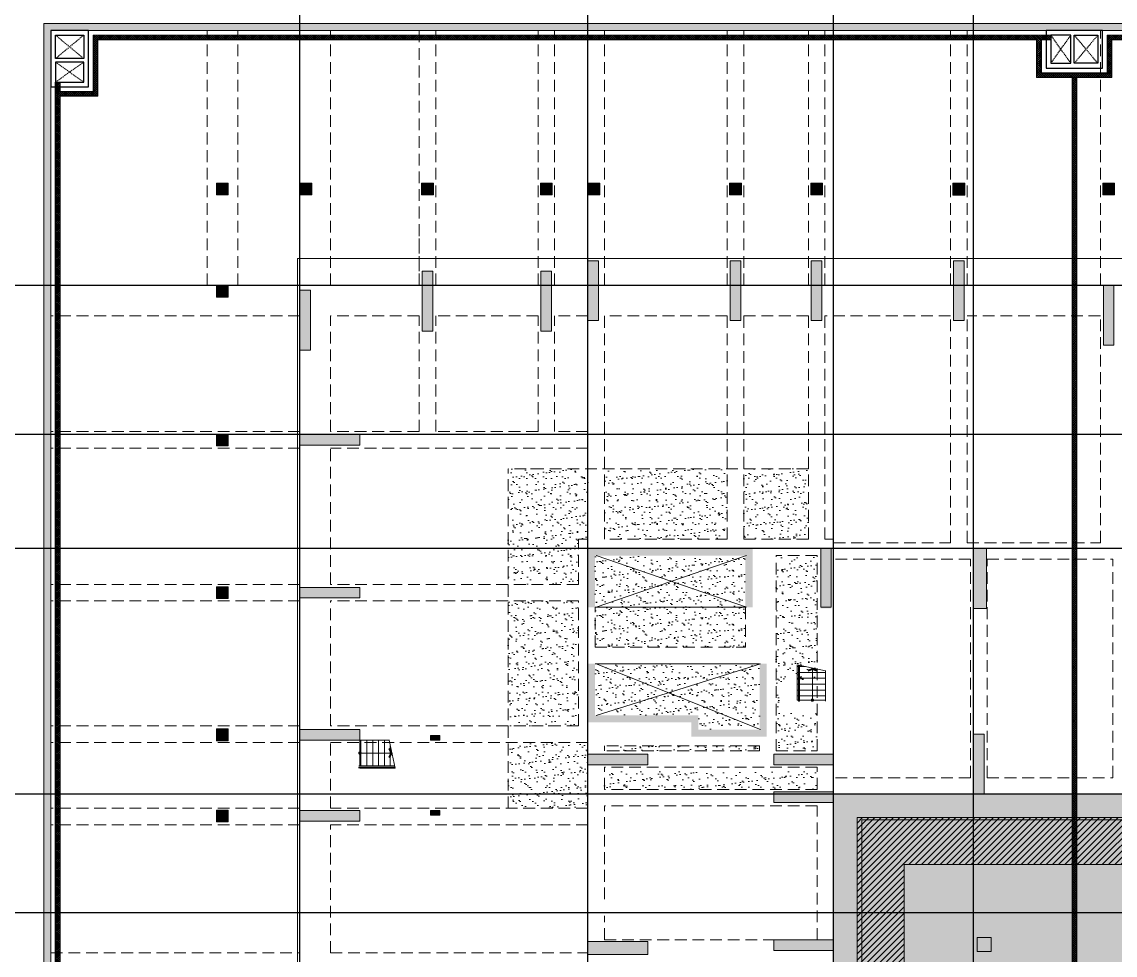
# Model space of a CAD drawing. Header units: millimetres. Extents: x 2356525 to 2927188, y -665534 to -417818.
# Drawn here: x 2392627 to 2439133, y -486232 to -446517 of the extents above; entities that cross this region are included whole.
import ezdxf
from ezdxf.enums import TextEntityAlignment as Align
from ezdxf.xclip import XClip

# ---------------------------------------------------------------- set-up
doc = ezdxf.new("R2010")
doc.units = ezdxf.units.MM
doc.header["$LTSCALE"] = 200
doc.header["$MEASUREMENT"] = 0
doc.header["$XCLIPFRAME"] = 0
for name, pattern in [('CHG_XX_Cot_Ham 2$0$MB_Luoi truc$0$HTT Hidden 21', [3, 2, -1]), ('CHG_XX_Damsan_Ham 2$0$CHG_XX_Damsan_Ham 2$0$HIDDEN', [0.375, 0.25, -0.125]), ('CHG_XX_Damsan_Ham 2$0$MB Ham 2$0$Hidden21', [3, 2, -1]), ('CHG_XX_Luoi truc$0$MB_Luoi truc$0$Center101', [13, 10, -1, 1, -1])]:
    doc.linetypes.add(name, pattern=pattern)
doc.layers.get('0').update_dxf_attribs({"lineweight": 9})
doc.layers.get('Defpoints').update_dxf_attribs({"color": 10, "lineweight": 0})
for name, color, linetype, lineweight, plot in [('CHG_XX_Cot_Ham 2$0$NS-Column-H2', 90, 'Continuous', 13, False), ('CHG_XX_Cot_Ham 2$0$NS-Column-H2 @ 1', 90, 'Continuous', 13, False), ('CHG_XX_Cot_Ham 2$0$NS-Column-H2 @ 150', 90, 'Continuous', 13, False)]:
    doc.layers.add(name, color=color, linetype=linetype, lineweight=lineweight, plot=plot)
for name, color, linetype, lineweight in [('CHG_XX_Cot_Ham 2$0$NS-Pier-H2', 150, 'Continuous', 13), ('CHG_XX_Cot_Ham 2$0$NS-Pier-H2 @ 1', 150, 'Continuous', 13), ('CHG_XX_Cot_Ham 2$0$NS-Pier-H2 @ 150', 150, 'Continuous', 13), ("CHG_XX_Damsan_Ham 2$0$CHG_XX_Damsan_Ham 2$0$'S_General_Hidden_1 Thin", 1, 'CHG_XX_Damsan_Ham 2$0$CHG_XX_Damsan_Ham 2$0$HIDDEN', 18), ('CHG_XX_Damsan_Ham 2$0$CHG_XX_Damsan_Ham 2$0$CHG_XX_Damsan_Ham 2$0$Start lo mo', 3, 'Continuous', 15), ('CHG_XX_Damsan_Ham 2$0$CHG_XX_Damsan_Ham 2$0$CHG_XX_Damsan_Ham 2$0$Start net bao', 3, 'Continuous', 18), ('CHG_XX_Damsan_Ham 2$0$CHG_XX_Damsan_Ham 2$0$DBAO', 3, 'Continuous', 13), ('CHG_XX_Damsan_Ham 2$0$CHG_XX_Damsan_Ham 2$0$DMo', 9, 'CHG_XX_Damsan_Ham 2$0$CHG_XX_Damsan_Ham 2$0$HIDDEN', 9), ('CHG_XX_Damsan_Ham 2$0$CHG_XX_Damsan_Ham 2$0$DTE-MEP-H-SLAB TEXT', 3, 'Continuous', 0), ('CHG_XX_Damsan_Ham 2$0$CHG_XX_Damsan_Ham 2$0$HATCH', 154, 'Continuous', 9), ('CHG_XX_Damsan_Ham 2$0$CHG_XX_Damsan_Ham 2$0$mach ngung thi cong', 6, 'Continuous', 13), ('CHG_XX_Damsan_Ham 2$0$CHG_XX_Damsan_Ham 2$0$Start hatch', 8, 'Continuous', 25), ('CHG_XX_Damsan_Ham 2$0$CHG_XX_Damsan_Ham 2$0$Start lo mo', 3, 'Continuous', 15), ('CHG_XX_Damsan_Ham 2$0$CHG_XX_Damsan_Ham 2$0$Start net bao', 3, 'Continuous', 18), ('CHG_XX_Damsan_Ham 2$0$HATCH', 57, 'Continuous', 9), ('CHG_XX_Damsan_Ham 2$0$mach ngung thi cong', 6, 'Continuous', 13), ('CHG_XX_Damsan_Ham 2$0$tam cap ram', 8, 'Continuous', 5)]:
    doc.layers.add(name, color=color, linetype=linetype, lineweight=lineweight)
for name, color, linetype in [("CHG_XX_Damsan_Ham 2$0$CHG_XX_Damsan_Ham 2$0$'S_General_Hatch_8", 8, 'Continuous'), ('CHG_XX_Damsan_Ham 2$0$CHG_XX_Damsan_Ham 2$0$MEP-00-GENERAL-35', 2, 'Continuous'), ('CHG_XX_Damsan_Ham 2$0$MB Ham 2$0$Staircase', 30, 'Continuous'), ('CHG_XX_Damsan_Ham 2$0$MB Ham 2$0$Staircase Hidden', 34, 'CHG_XX_Damsan_Ham 2$0$MB Ham 2$0$Hidden21'), ('CHG_XX_Luoi truc$0$Grid', 34, 'Continuous'), ('CHG_XX_Luoi truc$0$Grid Line', 251, 'CHG_XX_Luoi truc$0$MB_Luoi truc$0$Center101')]:
    doc.layers.add(name, color=color, linetype=linetype)
doc.styles.add('CHG_XX_Luoi truc$0$MB_Luoi truc$0$Grid A-F$0$VNI-HelveCB', font='')
doc.styles.get('CHG_XX_Luoi truc$0$MB_Luoi truc$0$Grid A-F$0$VNI-HelveCB').set_extended_font_data('VNI-Helve-Condense', bold=True)
pattern_1 = [(45, (273994.73, -7150), (-44.194174, 44.194174), []), (135, (273994.73, -7150), (-44.194174, -44.194174), [])]
pattern_2 = [(45, (273994.73, -8650), (-44.194174, 44.194174), []), (135, (273994.73, -8650), (-44.194174, -44.194174), [])]

# ---------------------------------------------------------------- blocks, each defined once
blk = doc.blocks.new('*U864')
at = {"layer": 'CHG_XX_Cot_Ham 2$0$NS-Pier-H2 @ 1'}
h = blk.add_hatch(color=256, dxfattribs=at)
h.dxf.hatch_style = 1
h.paths.add_polyline_path([(450, 0), (0, 0), (0, -2550), (450, -2550)])
at = {"layer": 'CHG_XX_Cot_Ham 2$0$NS-Pier-H2 @ 150'}
h = blk.add_hatch(color=256, dxfattribs=at)
h.dxf.hatch_style = 1
h.paths.add_polyline_path([(450, 0), (0, 0), (0, -2550), (450, -2550)])
blk = doc.blocks.new('CHG_XX_Cot_Ham 2$0$Block A_C450x2250')
at = {"layer": 'CHG_XX_Cot_Ham 2$0$NS-Pier-H2'}
blk.add_lwpolyline([(450, -2550), (0, -2550), (0, 0), (450, 0)], close=True, dxfattribs=at)
blk.add_blockref('*U864', (0, 0), dxfattribs=at)
blk = doc.blocks.new('*U865')
at = {"layer": 'CHG_XX_Cot_Ham 2$0$NS-Column-H2 @ 1'}
h = blk.add_hatch(color=256, dxfattribs=at)
h.dxf.hatch_style = 1
h.paths.add_polyline_path([(-300, -300), (-300, 300), (300, 300), (300, -300)])
at = {"layer": 'CHG_XX_Cot_Ham 2$0$NS-Column-H2 @ 150'}
h = blk.add_hatch(color=256, dxfattribs=at)
h.dxf.hatch_style = 1
h.paths.add_polyline_path([(-300, -300), (-300, 300), (300, 300), (300, -300)])
blk = doc.blocks.new('CHG_XX_Cot_Ham 2$0$HoBoi_C600x600')
at = {"layer": 'CHG_XX_Cot_Ham 2$0$NS-Column-H2'}
blk.add_lwpolyline([(300, -300), (300, 300), (-300, 300), (-300, -300)], close=True, dxfattribs=at)
blk.add_blockref('*U865', (0, 0), dxfattribs=at)
blk = doc.blocks.new('*U866')
at = {"layer": 'CHG_XX_Cot_Ham 2$0$NS-Column-H2 @ 1'}
h = blk.add_hatch(color=256, dxfattribs=at)
h.dxf.hatch_style = 1
h.paths.add_polyline_path([(-250, -250), (-250, 250), (250, 250), (250, -250)])
at = {"layer": 'CHG_XX_Cot_Ham 2$0$NS-Column-H2 @ 150'}
h = blk.add_hatch(color=256, dxfattribs=at)
h.dxf.hatch_style = 1
h.paths.add_polyline_path([(-250, -250), (-250, 250), (250, 250), (250, -250)])
blk = doc.blocks.new('CHG_XX_Cot_Ham 2$0$500x500')
at = {"layer": 'CHG_XX_Cot_Ham 2$0$NS-Column-H2'}
blk.add_lwpolyline([(250, -250), (250, 250), (-250, 250), (-250, -250)], close=True, dxfattribs=at)
blk.add_blockref('*U866', (0, 0), dxfattribs=at)
blk = doc.blocks.new('*U867')
at = {"layer": 'CHG_XX_Cot_Ham 2$0$NS-Pier-H2 @ 1'}
h = blk.add_hatch(color=256, dxfattribs=at)
h.dxf.hatch_style = 1
h.paths.add_polyline_path([(550, 0), (0, 0), (0, -2550), (550, -2550)])
at = {"layer": 'CHG_XX_Cot_Ham 2$0$NS-Pier-H2 @ 150'}
h = blk.add_hatch(color=256, dxfattribs=at)
h.dxf.hatch_style = 1
h.paths.add_polyline_path([(550, 0), (0, 0), (0, -2550), (550, -2550)])
blk = doc.blocks.new('CHG_XX_Cot_Ham 2$0$550x2550')
at = {"layer": 'CHG_XX_Cot_Ham 2$0$NS-Pier-H2'}
blk.add_lwpolyline([(550, -2550), (0, -2550), (0, 0), (550, 0)], close=True, dxfattribs=at)
blk.add_blockref('*U867', (0, 0), dxfattribs=at)
blk = doc.blocks.new('*U835')
at = {"layer": 'CHG_XX_Luoi truc$0$Grid Line'}
blk.add_line((0, 0), (0, 608), dxfattribs=at)
at = {"layer": 'CHG_XX_Luoi truc$0$Grid', "lineweight": -2, "style": 'CHG_XX_Luoi truc$0$MB_Luoi truc$0$Grid A-F$0$VNI-HelveCB'}
for tag, p in [('GRIDSUB', (0, 617)), ('GRID', (0, -9))]:
    blk.add_attdef(tag, text='', height=5, dxfattribs=at).set_placement(p, align=Align.MIDDLE)
blk = doc.blocks.new('*U836')
at = {"layer": 'CHG_XX_Luoi truc$0$Grid Line'}
blk.add_line((0, 0), (0, 608), dxfattribs=at)
at = {"layer": 'CHG_XX_Luoi truc$0$Grid', "lineweight": -2, "style": 'CHG_XX_Luoi truc$0$MB_Luoi truc$0$Grid A-F$0$VNI-HelveCB'}
for tag, p in [('GRIDSUB', (0, 617)), ('GRID', (0, -9))]:
    blk.add_attdef(tag, text='', height=5, dxfattribs=at).set_placement(p, align=Align.MIDDLE)
blk = doc.blocks.new('*U837')
at = {"layer": 'CHG_XX_Luoi truc$0$Grid Line'}
blk.add_line((0, 0), (0, 438), dxfattribs=at)
at = {"layer": 'CHG_XX_Luoi truc$0$Grid', "lineweight": -2, "style": 'CHG_XX_Luoi truc$0$MB_Luoi truc$0$Grid A-F$0$VNI-HelveCB'}
for tag, p in [('GRIDSUB', (0, 447)), ('GRID', (0, -9))]:
    blk.add_attdef(tag, text='', height=5, dxfattribs=at).set_placement(p, align=Align.MIDDLE)
blk = doc.blocks.new('CHG_XX_Luoi truc')
at = {"layer": 'CHG_XX_Luoi truc$0$Grid', "xscale": 300, "yscale": 300, "zscale": 300}
for name, p in [('*U836', (0, -12747)), ('*U835', (12250, -12747)), ('*U835', (22700, -12747)), ('*U835', (28650, -12747))]:
    blk.add_blockref(name, p, dxfattribs=at)
at = {"layer": 'CHG_XX_Luoi truc$0$Grid', "xscale": 300.0000000000013, "yscale": 300.0000000000013, "zscale": 300.0000000000013, "rotation": 90}
for p in [(110703, 152250), (110703, 145900), (110703, 141050), (110703, 130600), (110703, 125550)]:
    blk.add_blockref('*U837', p, dxfattribs=at)
blk = doc.blocks.new('CHG_XX_Cot_Ham 2')
at = {"layer": 'CHG_XX_Cot_Ham 2$0$NS-Column-H2'}
h = blk.add_hatch(color=256, dxfattribs=at)
h.dxf.hatch_style = 1
h.paths.add_polyline_path([(5550, 133100), (5550, 132900), (5950, 132900), (5950, 133100)])
h = blk.add_hatch(color=256, dxfattribs=at)
h.dxf.hatch_style = 1
h.paths.add_polyline_path([(5550, 129900), (5550, 129700), (5950, 129700), (5950, 129900)])
at = {"layer": 'CHG_XX_Cot_Ham 2$0$NS-Pier-H2'}
h = blk.add_hatch(color=256, dxfattribs=at)
h.dxf.hatch_style = 1
h.paths.add_polyline_path([(99639.2, 163400), (-10900, 163400), (-10900, 85450), (-300, 85450), (-300, 84050), (32350, 84050), (32350, -9000), (103575.5, -9000), (106050, -6022), (106050, 158254.3)])
h.paths.add_polyline_path([(99533.7, 163100), (105750, 158110.4), (105750, 90450), (105650, 90450), (105750, 90450), (105750, 13850), (105750, 13722.3), (105750, -5913.6), (103434.7, -8700), (93599.8, -8700), (93299.8, -8700), (32650, -8700), (32650, 84350), (0, 84350), (0, 85750), (-10600, 85750), (-10600, 163100), (93600, 163100)], flags=16)
blk.add_hatch(color=256, dxfattribs=at).paths.add_polyline_path([(19250, 141050), (12250, 141050), (12250, 138550), (12550, 138550), (12550, 140750), (18950, 140750), (18950, 138550), (19250, 138550), (19250, 140750), (19250, 140750)])
h = blk.add_hatch(color=256, dxfattribs=at)
h.dxf.hatch_style = 1
h.paths.add_polyline_path([(22600, 141050), (22150, 141050), (22150, 138500), (22600, 138500)])
h = blk.add_hatch(color=256, dxfattribs=at)
h.dxf.hatch_style = 1
h.paths.add_polyline_path([(16650, 133050), (19850, 133050), (19850, 136150), (19550, 136150), (19550, 133350), (16950, 133350), (16950, 133950), (12550, 133950), (12550, 136150), (12250, 136150), (12250, 133650), (16650, 133650)])
at = {"layer": 'CHG_XX_Cot_Ham 2$0$NS-Column-H2'}
for points in [[(5550, 133100), (5550, 132900), (5950, 132900), (5950, 133100)], [(5550, 129900), (5550, 129700), (5950, 129700), (5950, 129900)]]:
    blk.add_lwpolyline(points, close=True, dxfattribs=at)
at = {"layer": 'CHG_XX_Cot_Ham 2$0$NS-Pier-H2'}
for p, q in [((-10900, 85450), (-10900, 163400)), ((-10900, 163400), (99639.2, 163400)), ((-10600, 85750), (-10600, 163100)), ((-10600, 163100), (99533.7, 163100)), ((93599.8, -8700), (32650, -8700)), ((103575.5, -9000), (32350, -9000))]:
    blk.add_line(p, q, dxfattribs=at)
at = {"layer": 'CHG_XX_Cot_Ham 2$0$NS-Pier-H2', "linetype": 'CHG_XX_Cot_Ham 2$0$MB_Luoi truc$0$HTT Hidden 21'}
blk.add_lwpolyline([(99639.2, 163400), (106050, 158254.3), (106050, -6022), (103575.5, -9000), (32350, -9000), (32350, 84050), (-300, 84050), (-300, 85450), (-10900, 85450), (-10900, 163400)], close=True, dxfattribs=at)
at = {"layer": 'CHG_XX_Cot_Ham 2$0$NS-Pier-H2'}
blk.add_lwpolyline([(22150, 141050), (22600, 141050), (22600, 138550), (22150, 138550)], close=True, dxfattribs=at)
at = {"layer": 'CHG_XX_Cot_Ham 2$0$NS-Column-H2'}
for name, p in [('CHG_XX_Cot_Ham 2$0$500x500', (-3300, 156350)), ('CHG_XX_Cot_Ham 2$0$500x500', (250, 156350)), ('CHG_XX_Cot_Ham 2$0$500x500', (5425, 156350)), ('CHG_XX_Cot_Ham 2$0$500x500', (10475, 156350)), ('CHG_XX_Cot_Ham 2$0$500x500', (12500, 156350)), ('CHG_XX_Cot_Ham 2$0$500x500', (18525, 156350)), ('CHG_XX_Cot_Ham 2$0$500x500', (21975, 156350)), ('CHG_XX_Cot_Ham 2$0$500x500', (28025, 156343.1)), ('CHG_XX_Cot_Ham 2$0$500x500', (34398, 156350)), ('CHG_XX_Cot_Ham 2$0$500x500', (-3300, 152000)), ('CHG_XX_Cot_Ham 2$0$500x500', (-3300, 145675)), ('CHG_XX_Cot_Ham 2$0$500x500', (-3298.6, 139175)), ('CHG_XX_Cot_Ham 2$0$500x500', (-3300, 133125)), ('CHG_XX_Cot_Ham 2$0$500x500', (-3300, 129675)), ('CHG_XX_Cot_Ham 2$0$HoBoi_C600x600', (29100, 124200))]:
    blk.add_blockref(name, p, dxfattribs=at)
at = {"layer": 'CHG_XX_Cot_Ham 2$0$NS-Pier-H2'}
for name, p in [('CHG_XX_Luoi truc', (0, 0)), ('CHG_XX_Cot_Ham 2$0$Block A_C450x2250', (12250, 153300)), ('CHG_XX_Cot_Ham 2$0$Block A_C450x2250', (18300, 153300)), ('CHG_XX_Cot_Ham 2$0$Block A_C450x2250', (21750, 153300)), ('CHG_XX_Cot_Ham 2$0$Block A_C450x2250', (27800, 153300)), ('CHG_XX_Cot_Ham 2$0$Block A_C450x2250', (5200, 152850)), ('CHG_XX_Cot_Ham 2$0$Block A_C450x2250', (10250, 152850)), ('CHG_XX_Cot_Ham 2$0$Block A_C450x2250', (34175, 152250)), ('CHG_XX_Cot_Ham 2$0$Block A_C450x2250', (0, 152050)), ('CHG_XX_Cot_Ham 2$0$Block A_C450x2250', (28650, 133150))]:
    blk.add_blockref(name, p, dxfattribs=at)
at = {"layer": 'CHG_XX_Cot_Ham 2$0$NS-Pier-H2', "xscale": -1, "rotation": 90}
for p in [(0, 145900), (0, 139400), (12250, 132300), (20150, 132300), (20150, 132300), (20150, 130700), (20150, 130700), (0, 129900), (20150, 124400), (20150, 124400)]:
    blk.add_blockref('CHG_XX_Cot_Ham 2$0$Block A_C450x2250', p, dxfattribs=at)
at = {"layer": 'CHG_XX_Cot_Ham 2$0$NS-Pier-H2', "rotation": 90}
for name, p in [('CHG_XX_Cot_Ham 2$0$Block A_C450x2250', (0, 132900)), ('CHG_XX_Cot_Ham 2$0$550x2550', (12250, 123775))]:
    blk.add_blockref(name, p, dxfattribs=at)
at = {"layer": 'Defpoints'}
blk.add_blockref('CHG_XX_Cot_Ham 2$0$550x2550', (28650, 141050.7), dxfattribs=at)
blk = doc.blocks.new('CHG_XX_Damsan_Ham 2$0$CHG_XX_Damsan_Ham 2$0$sdfsgdh')
at = {"layer": 'CHG_XX_Damsan_Ham 2$0$CHG_XX_Damsan_Ham 2$0$Start hatch', "ltscale": 0.5}
h = blk.add_hatch(dxfattribs=at)
h.set_pattern_fill('ANSI37', color=256, scale=500)
h.set_pattern_definition(pattern_1)
h.paths.add_polyline_path([(42037, 2000), (1900, 2000), (1900, -400), (500, -400), (500, 0), (300, 0), (300, -600), (500, -600), (2100, -600), (2100, 1800), (42037, 1800)])
h = blk.add_hatch(dxfattribs=at)
h.set_pattern_fill('ANSI37', color=256, scale=500)
h.set_pattern_definition(pattern_1)
h.paths.add_polyline_path([(102202, 2000), (75028, 2000), (75028, 400), (72228, 400), (72228, 1800), (72628, 1800), (72628, 2000), (45037, 2000), (45037, 400), (42237, 400), (42237, 1800), (42637, 1800), (42637, 2000), (42037, 2000), (42037, 1800), (42037, 200), (45237, 200), (45237, 1800), (72028, 1800), (72028, 200), (75228, 200), (75228, 1800), (102002, 1800), (102202, 1800)])
h = blk.add_hatch(dxfattribs=at)
h.set_pattern_fill('ANSI37', color=256, scale=500)
h.set_pattern_definition([(45, (170555.19, -8650), (-44.194174, 44.194174), []), (135, (170555.19, -8650), (-44.194174, -44.194174), [])])
h.paths.add_polyline_path([(43750, 200), (43550, 200), (43550, -38999), (43750, -38999)])
h = blk.add_hatch(dxfattribs=at)
h.set_pattern_fill('ANSI37', color=256, scale=500)
h.set_pattern_definition(pattern_2)
h.paths.add_polyline_path([(500, -600), (300, -600), (300, -21786), (500, -21786)])
h = blk.add_hatch(dxfattribs=at)
h.set_pattern_fill('ANSI37', color=256, scale=500)
h.set_pattern_definition(pattern_2)
h.paths.add_polyline_path([(500, -21786), (300, -21786), (300, -50027), (500, -50027)])
at = {"layer": 'CHG_XX_Damsan_Ham 2$0$CHG_XX_Damsan_Ham 2$0$DTE-MEP-H-SLAB TEXT', "color": 2, "ltscale": 0.5}
for p, q in [((1900, 2000), (42637, 2000)), ((1900, 2000), (1900, -400)), ((42637, 1800), (42637, 2000)), ((72628, 2000), (45037, 2000)), ((45037, 2000), (45037, 400)), ((2100, 1800), (42037, 1800)), ((2100, 1800), (2100, -600)), ((42037, 1800), (42037, 200)), ((42237, 1800), (42637, 1800)), ((42237, 1800), (42237, 400)), ((72028, 1800), (45237, 1800)), ((45237, 1800), (45237, 200)), ((42237, 400), (45037, 400)), ((42037, 200), (45237, 200)), ((43550, 200), (43550, -74750)), ((43750, -74750), (43750, 200)), ((500, 0), (300, 0)), ((500, 0), (500, -400)), ((500, -400), (1900, -400)), ((500, -600), (2100, -600))]:
    blk.add_line(p, q, dxfattribs=at)
at = {"layer": 'CHG_XX_Damsan_Ham 2$0$CHG_XX_Damsan_Ham 2$0$MEP-00-GENERAL-35'}
for points in [[(1700, -200), (1700, 2200), (100, 2200), (100, -200)], [(42437, 600), (44837, 600), (44837, 2200), (42437, 2200)], [(300, 1000), (300, 2000), (1500, 2000), (1500, 1000)], [(42637, 800), (43487, 800), (43487, 2000), (42637, 2000)], [(43637, 2000), (44637, 2000), (44637, 800), (43637, 800)], [(1500, 0), (1500, 850), (300, 850), (300, 0)]]:
    blk.add_lwpolyline(points, close=True, dxfattribs=at)
for points in [[(1900, -74750), (1900, -72550), (300, -72550), (300, 0)], [(2100, -74750), (2100, -72350), (500, -72350), (500, -600)]]:
    blk.add_lwpolyline(points, dxfattribs=at)
blk = doc.blocks.new('CHG_XX_Damsan_Ham 2$0$MB Ham 2$0$Arrow 60')
at = {"linetype": 'ByBlock', "lineweight": -2}
h = blk.add_hatch(color=0, dxfattribs=at)
h.paths.add_polyline_path([(1.88, 0.94), (1.65, 1.38), (0, 0.56), (-1.65, 1.38), (-1.88, 0.94), (0, 0)], flags=17)
h.paths.add_polyline_path([(1.65, 1.38), (1.88, 0.94), (0, 0), (-1.88, 0.94), (-1.65, 1.38), (0, 0.56)])
blk.add_hatch(color=0, dxfattribs=at).paths.add_polyline_path([(1.65, 1.38), (1.88, 0.94), (0, 0), (-1.88, 0.94), (-1.65, 1.38), (0, 0.56)])
at = {"color": 0, "linetype": 'ByBlock', "lineweight": -2}
blk.add_lwpolyline([(1.65, 1.38), (1.88, 0.94), (0, 0), (-1.88, 0.94), (-1.65, 1.38), (0, 0.56)], close=True, dxfattribs=at)
blk = doc.blocks.new('CHG_XX_Damsan_Ham 2$0$MB Ham 2$0$Dot')
at = {"linetype": 'ByBlock', "lineweight": -2}
h = blk.add_hatch(color=0, dxfattribs=at)
edge = h.paths.add_edge_path()
edge.add_arc((0, 0), 0.5, 0, 360)
at = {"color": 0, "linetype": 'ByBlock', "lineweight": -2}
blk.add_line((0, -1), (0, 1), dxfattribs=at)
blk.add_circle((0, 0), 0.5, dxfattribs=at)
blk = doc.blocks.new('*U853')
at = {"layer": 'CHG_XX_Damsan_Ham 2$0$tam cap ram'}
h = blk.add_hatch(dxfattribs=at)
h.set_pattern_fill('_USER', color=256, scale=250, angle=90, pattern_type=0)
h.set_pattern_definition([(90, (2200, 2500), (-250, 2e-14), [])])
h.paths.add_polyline_path([(1200, 2500), (3200, 2500), (3200, 1400), (1200, 1400)])
h.paths.add_polyline_path([(1200, 1350), (3200, 1350), (3200, 1300), (1200, 1300)])
h.paths.add_polyline_path([(1200, 1200), (3200, 1200), (3200, 1150), (1200, 1150)])
h.paths.add_polyline_path([(1200, 1100), (3200, 1100), (3200, 0), (1200, 0)])
at = {"layer": 'CHG_XX_Damsan_Ham 2$0$MB Ham 2$0$Staircase'}
for p, q in [((1200, 0), (1200, 1100)), ((3200, 0), (3200, 1100)), ((0, 0), (4400, 0))]:
    blk.add_line(p, q, dxfattribs=at)
at = {"layer": 'CHG_XX_Damsan_Ham 2$0$MB Ham 2$0$Staircase Hidden'}
for p, q in [((4400, 2500), (4400, 0)), ((4400, 1200), (4400, 1300))]:
    blk.add_line(p, q, dxfattribs=at)
at = {"layer": 'CHG_XX_Damsan_Ham 2$0$tam cap ram'}
for p, q in [((0, 0), (0, 2500)), ((0, 2500), (4400, 2500)), ((1200, 1400), (1200, 2500)), ((1598, 1300), (1848, 2500)), ((1700, 1300), (1950, 2500)), ((3200, 1400), (3200, 2500)), ((600, 550), (600, 1950)), ((600, 1950), (3800, 1950)), ((3800, 550), (3800, 1950)), ((1100, 1100), (1100, 1400)), ((1100, 1400), (3300, 1400)), ((3300, 1100), (3300, 1400)), ((1150, 1150), (1150, 1350)), ((1150, 1350), (3250, 1350)), ((1200, 1150), (1200, 1350)), ((1200, 1350), (1200, 1300)), ((1200, 1300), (3200, 1300)), ((3200, 1150), (3200, 1350)), ((3250, 1150), (3250, 1350)), ((1200, 1200), (3200, 1200)), ((1200, 1200), (1200, 1150)), ((1100, 1100), (3300, 1100)), ((1150, 1150), (3250, 1150)), ((600, 550), (3800, 550))]:
    blk.add_line(p, q, dxfattribs=at)
for points in [[(1200, 2500), (3200, 2500), (3200, 1400), (1200, 1400)], [(1200, 1350), (3200, 1350), (3200, 1300), (1200, 1300)], [(1200, 1200), (3200, 1200), (3200, 1150), (1200, 1150)], [(1200, 1100), (3200, 1100), (3200, 0), (1200, 0)]]:
    blk.add_lwpolyline(points, close=True, dxfattribs=at)
for centre, start, end in [((1200, 1300), 90, 180), ((3200, 1300), 0, 90), ((1200, 1200), 180, 270), ((3200, 1200), 270, 0)]:
    blk.add_arc(centre, 1200, start, end, dxfattribs=at)
at = {"layer": 'CHG_XX_Damsan_Ham 2$0$tam cap ram', "yscale": 100, "zscale": 100}
for name, p, xscale, rotation in [('CHG_XX_Damsan_Ham 2$0$MB Ham 2$0$Arrow 60', (1835, 1950), 100, 270), ('CHG_XX_Damsan_Ham 2$0$MB Ham 2$0$Dot', (3200, 1950), 100, 270), ('CHG_XX_Damsan_Ham 2$0$MB Ham 2$0$Arrow 60', (3200, 550), -100, 90)]:
    blk.add_blockref(name, p, dxfattribs=dict(at, xscale=xscale, rotation=rotation))
blk = doc.blocks.new('*U854')
at = {"layer": 'CHG_XX_Damsan_Ham 2$0$tam cap ram'}
h = blk.add_hatch(dxfattribs=at)
h.set_pattern_fill('_USER', color=256, scale=250, angle=90, pattern_type=0)
h.set_pattern_definition([(90, (2200, 2550), (-250, 2e-14), [])])
h.paths.add_polyline_path([(1200, 2550), (3200, 2550), (3200, 1450), (1200, 1450)])
h.paths.add_polyline_path([(1200, 1400), (3200, 1400), (3200, 1350), (1200, 1350)])
h.paths.add_polyline_path([(1200, 1200), (3200, 1200), (3200, 1150), (1200, 1150)])
h.paths.add_polyline_path([(1200, 1100), (3200, 1100), (3200, 0), (1200, 0)])
at = {"layer": 'CHG_XX_Damsan_Ham 2$0$MB Ham 2$0$Staircase'}
for p, q in [((1200, 0), (1200, 1100)), ((3200, 0), (3200, 1100)), ((0, 0), (4400, 0))]:
    blk.add_line(p, q, dxfattribs=at)
at = {"layer": 'CHG_XX_Damsan_Ham 2$0$MB Ham 2$0$Staircase Hidden'}
for p, q in [((4400, 2550), (4400, 0)), ((4400, 1200), (4400, 1350))]:
    blk.add_line(p, q, dxfattribs=at)
at = {"layer": 'CHG_XX_Damsan_Ham 2$0$tam cap ram'}
for p, q in [((0, 0), (0, 2550)), ((0, 2550), (4400, 2550)), ((1200, 1450), (1200, 2550)), ((1598, 1350), (1848, 2550)), ((1700, 1350), (1950, 2550)), ((3200, 1450), (3200, 2550)), ((600, 550), (600, 2000)), ((600, 2000), (3800, 2000)), ((3800, 550), (3800, 2000)), ((1100, 1100), (1100, 1450)), ((1100, 1450), (3300, 1450)), ((1150, 1150), (1150, 1400)), ((1150, 1400), (3250, 1400)), ((1200, 1150), (1200, 1400)), ((1200, 1400), (1200, 1350)), ((3200, 1150), (3200, 1400)), ((3250, 1150), (3250, 1400)), ((3300, 1100), (3300, 1450)), ((1200, 1350), (3200, 1350)), ((1200, 1200), (3200, 1200)), ((1200, 1200), (1200, 1150)), ((1100, 1100), (3300, 1100)), ((1150, 1150), (3250, 1150)), ((600, 550), (3800, 550))]:
    blk.add_line(p, q, dxfattribs=at)
for points in [[(1200, 2550), (3200, 2550), (3200, 1450), (1200, 1450)], [(1200, 1400), (3200, 1400), (3200, 1350), (1200, 1350)], [(1200, 1200), (3200, 1200), (3200, 1150), (1200, 1150)], [(1200, 1100), (3200, 1100), (3200, 0), (1200, 0)]]:
    blk.add_lwpolyline(points, close=True, dxfattribs=at)
for centre, start, end in [((1200, 1350), 90, 180), ((3200, 1350), 0, 90), ((1200, 1200), 180, 270), ((3200, 1200), 270, 0)]:
    blk.add_arc(centre, 1200, start, end, dxfattribs=at)
at = {"layer": 'CHG_XX_Damsan_Ham 2$0$tam cap ram', "yscale": 100, "zscale": 100}
for name, p, xscale, rotation in [('CHG_XX_Damsan_Ham 2$0$MB Ham 2$0$Arrow 60', (1835, 2000), 100, 270), ('CHG_XX_Damsan_Ham 2$0$MB Ham 2$0$Dot', (3200, 2000), 100, 270), ('CHG_XX_Damsan_Ham 2$0$MB Ham 2$0$Arrow 60', (3200, 550), -100, 90)]:
    blk.add_blockref(name, p, dxfattribs=dict(at, xscale=xscale, rotation=rotation))
blk = doc.blocks.new('CHG_XX_Damsan_Ham 2$0$ArchStaireH2')
at = {"layer": 'CHG_XX_Damsan_Ham 2$0$tam cap ram'}
for p, q in [((0, 0), (0, -2500)), ((0, 0), (7000, 0)), ((8900, -4950), (8900, -6450))]:
    blk.add_line(p, q, dxfattribs=at)
blk.add_lwpolyline([(8950, -4960), (8950, -6500), (9000, -6500), (9000, -4971)], dxfattribs=at)
ref = blk.add_blockref('*U853', (7600, -3250), dxfattribs=dict(at, rotation=270))
XClip(ref).set_block_clipping_path([(3249.9999999999, 1300), (3249.9999999999, 2550), (1945, 2550), (1700.2407097373, 1300)])
ref = blk.add_blockref('*U854', (-6500, -10700), dxfattribs=dict(at, xscale=-1))
XClip(ref).set_block_clipping_path([(3250, 1350), (3249.9999999999, 2550), (1945, 2550), (1695, 1350)])
blk = doc.blocks.new('CHG_XX_Damsan_Ham 2', base_point=(3089256, -609981))
at = {"layer": "CHG_XX_Damsan_Ham 2$0$CHG_XX_Damsan_Ham 2$0$'S_General_Hatch_8"}
h = blk.add_hatch(dxfattribs=at)
h.set_pattern_fill('CROSS', color=256, scale=2000)
edge = h.paths.add_edge_path()
edge.add_line((76750, 42625), (76750, 65250))
edge.add_line((76750, 65250), (76750, 65850))
edge.add_line((76750, 65850), (77900, 65850))
edge.add_line((77900, 65850), (77900, 89350))
edge.add_line((77900, 89350), (76850, 89350))
edge.add_line((76850, 89350), (76850, 90650))
edge.add_line((76850, 90650), (76852, 131950))
edge.add_line((76852, 131950), (51950, 131950))
edge.add_line((51950, 131950), (51950, 130600))
edge.add_line((51950, 130600), (22700, 130600))
edge.add_line((22700, 130600), (22700, 84050))
edge.add_line((22700, 84050), (32350, 84050))
edge.add_line((32350, 84050), (32350, 22700))
edge.add_line((32350, 22700), (76500, 22700))
edge.add_line((76500, 22700), (76500, 23518))
edge.add_line((76500, 23518), (76750, 23518))
edge.add_line((76750, 23518), (76750, 42625))
edge.add_line((76750, 42625), (76750, 43198))
at = {"layer": 'CHG_XX_Damsan_Ham 2$0$CHG_XX_Damsan_Ham 2$0$HATCH'}
h = blk.add_hatch(dxfattribs=at)
h.set_pattern_fill('ANSI31', color=256, scale=1500)
h.set_pattern_definition([(45, (-2702289.21, 609981.01), (-132.582521, 132.582521), [])])
h.paths.add_polyline_path([(32350, 25700), (73852, 25700), (73852, 127600), (25700, 127600), (25700, 84350), (23700, 84350), (23700, 129600), (75851, 129600), (75851, 23700), (32350, 23700)])
at = {"layer": 'CHG_XX_Damsan_Ham 2$0$HATCH'}
h = blk.add_hatch(dxfattribs=at)
h.set_pattern_fill('AR-SAND', color=256, scale=262.5)
h.paths.add_polyline_path([(12250, 144450), (8850, 144450), (8850, 141050), (11850, 141050), (11850, 141450), (12250, 141450)])
h = blk.add_hatch(dxfattribs=at)
h.set_pattern_fill('AR-SAND', color=256, scale=262.5)
h.paths.add_polyline_path([(18175, 144450), (12950, 144450), (12950, 141450), (18175, 141450)])
h = blk.add_hatch(dxfattribs=at)
h.set_pattern_fill('AR-SAND', color=256, scale=262.5)
h.paths.add_polyline_path([(21625, 144450), (18875, 144450), (18875, 141450), (21625, 141450)])
h = blk.add_hatch(dxfattribs=at)
h.set_pattern_fill('AR-SAND', color=256, scale=262.5)
h.paths.add_polyline_path([(11850, 141050), (8850, 141050), (8850, 139525), (11850, 139525)])
h = blk.add_hatch(dxfattribs=at)
h.set_pattern_fill('AR-SAND', color=256, scale=262.5)
h.paths.add_polyline_path([(18950, 140750), (12550, 140750), (12550, 138550), (18950, 138550)])
h = blk.add_hatch(dxfattribs=at)
h.set_pattern_fill('AR-SAND', color=256, scale=262.5)
edge = h.paths.add_edge_path()
edge.add_line((22000, 140750), (20250, 140750))
edge.add_line((20250, 140750), (20250, 132446))
edge.add_line((20250, 132446), (22000, 132446))
edge.add_line((22000, 132446), (22000, 134127))
edge.add_line((22000, 134127), (21250, 133971))
edge.add_line((21250, 133971), (21250, 134109))
edge.add_line((21250, 134109), (20589, 133971))
edge.add_line((20589, 133971), (20589, 135450))
edge.add_line((20589, 135450), (21089, 135450))
edge.add_arc((21139, 135450), 50, 0, 180, ccw=False)
edge.add_line((21189, 135450), (21689, 135450))
edge.add_line((21689, 135450), (21750, 135450))
edge.add_arc((21800, 135450), 50, 0, 180, ccw=False)
edge.add_line((21850, 135450), (22000, 135450))
edge.add_line((22000, 135450), (22000, 140750))
h = blk.add_hatch(dxfattribs=at)
h.set_pattern_fill('AR-SAND', color=256, scale=262.5)
h.paths.add_polyline_path([(11850, 138825), (8850, 138825), (8850, 133500), (11850, 133500)])
h = blk.add_hatch(dxfattribs=at)
h.set_pattern_fill('AR-SAND', color=256, scale=262.5)
h.set_pattern_definition([(37.5, (0, -2294.6), (-16.5358, 505.7912), [0, -399, 0, -446.25, 0, -426.5625]), (7.5, (0, -2294.6), (464.5664, 740.8133), [0, -215.25, 0, -359.625, 0, -137.8125]), (327.5, (-322.88, -2294.6), (817.4622, 1.4855), [0, -131.25, 0, -472.5, 0, -616.875]), (317.5, (-322.9, -2294.6), (789.1082, 230.39), [0, -65.625, 0, -309.75, 0, -354.375])])
h.paths.add_polyline_path([(18950, 138550), (12550, 138550), (12550, 136850), (18950, 136850)])
h = blk.add_hatch(dxfattribs=at)
h.set_pattern_fill('AR-SAND', color=256, scale=262.5)
h.paths.add_polyline_path([(19550, 136150), (12550, 136150), (12550, 133950), (16950, 133950), (16950, 133350), (19550, 133350)])
h = blk.add_hatch(dxfattribs=at)
h.set_pattern_fill('AR-SAND', color=256, scale=262.5)
h.paths.add_polyline_path([(12250, 131550), (12250, 132800), (8850, 132800), (8850, 130000), (12250, 130000)])
h = blk.add_hatch(dxfattribs=at)
h.set_pattern_fill('AR-SAND', color=256, scale=262.5)
h.paths.add_polyline_path([(19550, 132650), (12950, 132650), (12950, 132446), (19550, 132446)])
h = blk.add_hatch(dxfattribs=at)
h.set_pattern_fill('AR-SAND', color=256, scale=262.5)
h.paths.add_polyline_path([(22000, 131550), (12950, 131550), (12950, 130800), (22000, 130800)])
at = {"layer": "CHG_XX_Damsan_Ham 2$0$CHG_XX_Damsan_Ham 2$0$'S_General_Hidden_1 Thin", "ltscale": 10}
for p, q in [((-3950, 152250), (-3950, 163100)), ((-2650, 152250), (-2650, 163100)), ((0, 152250), (0, 163100)), ((1300, 152250), (1300, 163100)), ((5075, 152850), (5075, 163100)), ((5775, 152250), (5775, 163100)), ((10125, 152250), (10125, 163100)), ((10825, 152250), (10825, 163100)), ((12250, 152850), (12250, 163100)), ((12250, 152250), (12250, 163100)), ((12950, 152250), (12950, 163100)), ((18175, 152250), (18175, 163100)), ((18875, 152250), (18875, 163100)), ((21625, 152250), (21625, 163100)), ((22325, 152250), (22325, 163100)), ((27675, 152250), (27675, 163100)), ((28375, 152250), (28375, 163100)), ((34048, 152250), (34048, 163100)), ((5075, 152250), (5075, 154285)), ((-3950, 152250), (-10600, 152250)), ((0, 152250), (-2650, 152250)), ((5075, 152250), (1300, 152250)), ((10132, 152250), (5775, 152250)), ((10825, 152250), (12250, 152250)), ((18175, 152250), (12950, 152250)), ((18175, 152250), (12950, 152250)), ((21625, 152250), (18875, 152250)), ((21625, 152250), (18875, 152250)), ((27675, 152250), (22325, 152250)), ((27675, 152250), (22325, 152250)), ((34048, 152250), (28375, 152250)), ((0, 150950), (-10600, 150950)), ((0, 150950), (-17, 150950)), ((0, 146025), (0, 150950)), ((1300, 146025), (1300, 150950)), ((5075, 150950), (1300, 150950)), ((5075, 146025), (5075, 150950)), ((5775, 146025), (5775, 150950)), ((10132, 150950), (5775, 150950)), ((10125, 146025), (10125, 150950)), ((12250, 150950), (10825, 150950)), ((10825, 146025), (10825, 150950)), ((12250, 146025), (12250, 150950)), ((12950, 141450), (12950, 150950)), ((18175, 150950), (12950, 150950)), ((18175, 141450), (18175, 150950)), ((18875, 141450), (18875, 150950)), ((21625, 150950), (18875, 150950)), ((21625, 141450), (21625, 150950)), ((22325, 141450), (22325, 150950)), ((27675, 150950), (22325, 150950)), ((27675, 141300), (27675, 150950)), ((28375, 141300), (28375, 150950)), ((34048, 150950), (28375, 150950)), ((34048, 141300), (34048, 150950)), ((0, 146025), (-10600, 146025)), ((5075, 146025), (1300, 146025)), ((10125, 146025), (5775, 146025)), ((12250, 146025), (10825, 146025)), ((0, 145325), (-10600, 145325)), ((0, 139525), (0, 145325)), ((0, 139525), (0, 145325)), ((12250, 145325), (1300, 145325)), ((1300, 139525), (1300, 145325)), ((12250, 141450), (12250, 145325)), ((8850, 130000), (8850, 144450)), ((21625, 144450), (8850, 144450)), ((12250, 141450), (11850, 141450)), ((11850, 139525), (11850, 141450)), ((18175, 141450), (12950, 141450)), ((21625, 141450), (18875, 141450)), ((22325, 141450), (22700, 141450)), ((22700, 141450), (22700, 141300)), ((22700, 141300), (27675, 141300)), ((28375, 141300), (34048, 141300)), ((20250, 132446), (20250, 140750)), ((22000, 140750), (20250, 140750)), ((22000, 132446), (22000, 140750)), ((22700, 131300), (22700, 140600)), ((28525, 140600), (22700, 140600)), ((28525, 131300), (28525, 140600)), ((29225, 131300), (29225, 140600)), ((29225, 140600), (34575, 140600)), ((34575, 131300), (34575, 140600)), ((0, 139525), (-10600, 139525)), ((11850, 139525), (1300, 139525)), ((0, 138825), (-10600, 138825)), ((0, 133500), (0, 138825)), ((0, 133500), (0, 138825)), ((0, 133500), (0, 138825)), ((11850, 138825), (1300, 138825)), ((1300, 133500), (1300, 138825)), ((11850, 133500), (11850, 138825)), ((12550, 136850), (12550, 138550)), ((18950, 138550), (18950, 136850)), ((12550, 136850), (18950, 136850)), ((0, 133500), (-10600, 133500)), ((11850, 133500), (1300, 133500)), ((0, 132800), (-10600, 132800)), ((0, 130000), (0, 132800)), ((0, 130000), (0, 132800)), ((12250, 132800), (1300, 132800)), ((1300, 130000), (1300, 132800)), ((12250, 132800), (12250, 131550)), ((19550, 132650), (12950, 132650)), ((12950, 132446), (12950, 132650)), ((19550, 132446), (19550, 132650)), ((19550, 132446), (12950, 132446)), ((20250, 132446), (22000, 132446)), ((22000, 131746), (12950, 131746)), ((12950, 130800), (12950, 131746)), ((22000, 130800), (22000, 131746)), ((12250, 130000), (12250, 131550)), ((28525, 131300), (22700, 131300)), ((29225, 131300), (34575, 131300)), ((22000, 130800), (12950, 130800)), ((22700, 124450), (22700, 130600)), ((28525, 130600), (22700, 130600)), ((51950, 130600), (22700, 130600)), ((22700, 130600), (22700, 84050)), ((28525, 130600), (28525, 130600)), ((28525, 130600), (28750, 130600)), ((29450, 130600), (37950, 130600)), ((0, 130000), (-10600, 130000)), ((12250, 130000), (1300, 130000)), ((12950, 126125), (12950, 130100)), ((22000, 130100), (12950, 130100)), ((22000, 124400), (22000, 130100)), ((0, 129300), (-10600, 129300)), ((0, 123900), (0, 129300)), ((0, 123850), (0, 129300)), ((12250, 129300), (1300, 129300)), ((1300, 123850), (1300, 129300)), ((12250, 123850), (12250, 129300)), ((12950, 124400), (12950, 125425)), ((12950, 124400), (22000, 124400)), ((-10600, 123850), (0, 123850)), ((1300, 123850), (12250, 123850))]:
    blk.add_line(p, q, dxfattribs=at)
at = {"layer": 'CHG_XX_Damsan_Ham 2$0$CHG_XX_Damsan_Ham 2$0$CHG_XX_Damsan_Ham 2$0$Start lo mo'}
for p, q in [((18992, 138550), (12592, 140750)), ((12592, 138550), (18992, 140750)), ((12550, 138550), (18950, 138550)), ((12550, 136150), (19550, 136150)), ((12592, 136150), (19592, 133350)), ((12592, 133950), (19592, 136150))]:
    blk.add_line(p, q, dxfattribs=at)
at = {"layer": 'CHG_XX_Damsan_Ham 2$0$CHG_XX_Damsan_Ham 2$0$CHG_XX_Damsan_Ham 2$0$Start net bao'}
for points in [[(-10900, 163400), (99639, 163400), (106050, 158250), (106050, -6022), (103576, -9000), (32350, -9000), (32350, 84050), (-300, 84050)], [(-10900, 85450), (-10900, 163400)], [(-10600, 85750), (-10600, 163100), (99534, 163100), (105750, 158106), (105750, 128050)], [(93300, -8700), (32650, -8700), (32650, 84350), (0, 84350)]]:
    blk.add_lwpolyline(points, dxfattribs=at)
at = {"layer": 'CHG_XX_Damsan_Ham 2$0$CHG_XX_Damsan_Ham 2$0$DMo'}
for p, q in [((-10400, 161900), (-9200, 162900)), ((-10400, 162900), (-9200, 161900)), ((31937, 161700), (32787, 162900)), ((31937, 162900), (32787, 161700)), ((32937, 161700), (33937, 162900)), ((32937, 162900), (33937, 161700)), ((-10400, 160900), (-9200, 161750)), ((-10400, 161750), (-9200, 160900))]:
    blk.add_line(p, q, dxfattribs=at)
at = {"layer": 'CHG_XX_Damsan_Ham 2$0$CHG_XX_Damsan_Ham 2$0$HATCH'}
blk.add_lwpolyline([(32350, 25700), (73852, 25700), (73852, 127600), (25700, 127600), (25700, 84350), (23700, 84350), (23700, 129600), (75851, 129600), (75851, 23700), (32350, 23700), (32350, 25700)], dxfattribs=at)
at = {"layer": 'CHG_XX_Damsan_Ham 2$0$CHG_XX_Damsan_Ham 2$0$mach ngung thi cong'}
blk.add_lwpolyline([(23700, 90148), (-100, 90150), (-100, 153400), (99650, 153400), (99650, 71950), (75851, 71950), (75851, 88800), (75851, 88800), (75851, 129600), (23700, 129600)], close=True, dxfattribs=at)
at = {"layer": 'CHG_XX_Damsan_Ham 2$0$CHG_XX_Damsan_Ham 2$0$Start lo mo'}
for p, q in [((12550, 138550), (18950, 138550)), ((12550, 136150), (19550, 136150))]:
    blk.add_line(p, q, dxfattribs=at)
at = {"layer": 'CHG_XX_Damsan_Ham 2$0$CHG_XX_Damsan_Ham 2$0$Start net bao'}
for points in [[(-10900, 163400), (99639, 163400), (106050, 158250), (106050, -6022), (103576, -9000), (32350, -9000), (32350, 84050), (-300, 84050)], [(-10900, 85450), (-10900, 163400)], [(-10600, 85750), (-10600, 163100), (99534, 163100), (105750, 158106), (105750, 128050)], [(93300, -8700), (32650, -8700), (32650, 84350), (0, 84350)]]:
    blk.add_lwpolyline(points, dxfattribs=at)
at = {"layer": 'CHG_XX_Damsan_Ham 2$0$mach ngung thi cong'}
blk.add_lwpolyline([(23900, 90148), (-100, 90150), (-100, 153400), (99650, 153400), (99650, 71950), (75549, 71950), (75549, 88800), (75549, 88800), (75549, 129500), (23900, 129500)], close=True, dxfattribs=at)
at = {"layer": 'CHG_XX_Damsan_Ham 2$0$CHG_XX_Damsan_Ham 2$0$DBAO'}
blk.add_blockref('CHG_XX_Cot_Ham 2', (0, 0), dxfattribs=at)
at = {"layer": 'CHG_XX_Damsan_Ham 2$0$CHG_XX_Damsan_Ham 2$0$DTE-MEP-H-SLAB TEXT'}
blk.add_blockref('CHG_XX_Damsan_Ham 2$0$CHG_XX_Damsan_Ham 2$0$sdfsgdh', (-10700, 160900), dxfattribs=at)
at = {"layer": 'CHG_XX_Damsan_Ham 2$0$HATCH'}
for name, p in [('CHG_XX_Cot_Ham 2', (0, 0)), ('CHG_XX_Damsan_Ham 2$0$ArchStaireH2', (12250, 141050))]:
    blk.add_blockref(name, p, dxfattribs=at)

msp = doc.modelspace()

# ---------------------------------------------------------------- block references
msp.add_blockref('CHG_XX_Damsan_Ham 2', (5493713.9, -1219962))
ref = msp.add_blockref('CHG_XX_Damsan_Ham 2', (14645813.1, -2852377.3), dxfattribs=dict(xscale=4, yscale=4, zscale=4))
XClip(ref).set_block_clipping_path([(88044.093317966, -9310.2364550614), (91922.3408475821, -6235.1632990871)])

doc.saveas('drawing.dxf')
